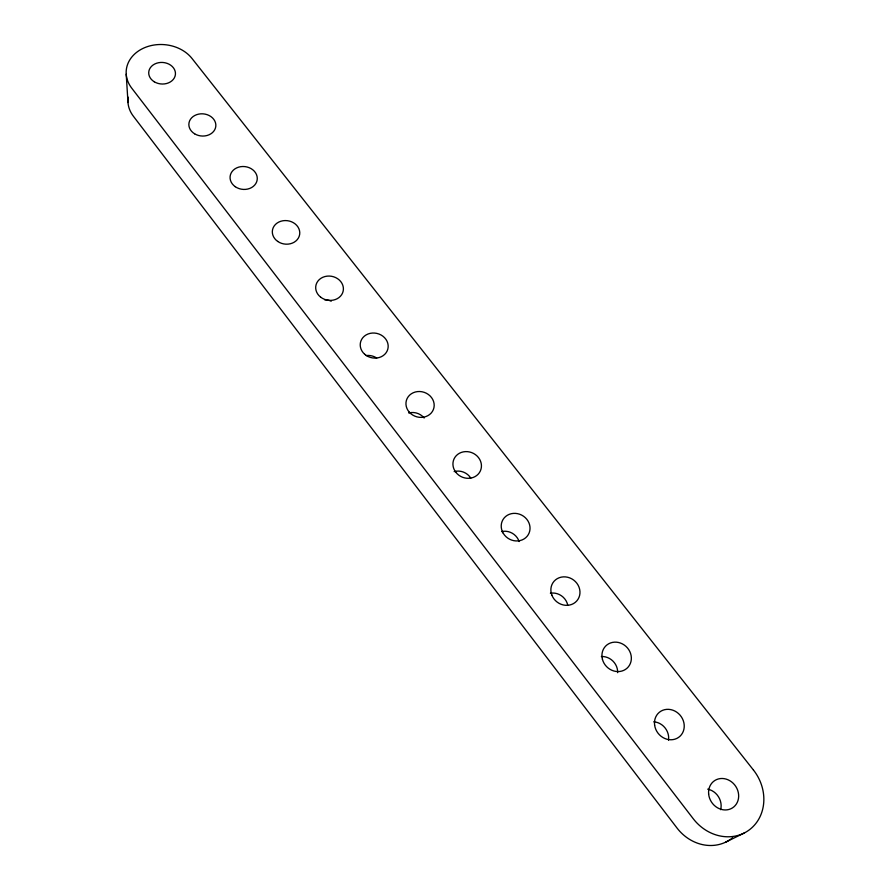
<?xml version="1.0" encoding="UTF-8"?>
<svg xmlns="http://www.w3.org/2000/svg" width="890" height="890" viewBox="0 0 890 890"><rect width="100%" height="100%" fill="white"/><g stroke="black" fill="none" stroke-linecap="round" stroke-linejoin="round"><path stroke-width="1.33" d="M725.561 842.207L744.518 832.873M126.213 74.215L127.993 102.528M729.722 839.871A42.264 37.625 56.9 0 1 677.001 828L133.344 116.189A34.877 28.391 4.1 0 1 128.216 97.177M732.592 837.746A42.264 37.625 56.9 0 1 730.701 839.203M707.695 789.163A15.775 14.04 56.8 0 1 720.644 809.678M653.783 721.812A15.319 13.862 52.2 0 1 668.512 740.202M601.362 656.531A14.919 13.65 46.1 0 1 617.649 672.673M550.376 593.218A14.574 13.417 38.7 0 1 567.776 605.289M501.615 531.575A14.273 13.139 30.9 0 1 519.115 541.543M454.145 471.6A14.04 12.838 23.8 0 1 470.766 478.097M408.733 412.982A13.839 12.516 18.1 0 1 424.152 418.011M366.135 355.555A13.673 12.182 13.8 0 1 376.67 358.036M324.683 299.819A13.517 11.848 10.6 0 1 331.236 301.176M753.452 770.039L192.006 58.473A35.867 28.914 4.4 0 0 142.611 48.594A35.867 28.914 4.4 0 0 131.72 88.143L693.232 818.722A43.666 38.693 55.9 0 0 750.348 829.057A43.666 38.693 55.9 0 0 753.452 770.039M708.64 793.991A16.298 14.44 55.9 0 0 732.392 807.953A16.298 14.44 55.9 0 0 729.822 780.697A16.298 14.44 55.9 0 0 708.64 793.991M654.628 725.194A15.82 14.24 51.2 0 0 678.592 737.387A15.82 14.24 51.2 0 0 674.843 711.043A15.82 14.24 51.2 0 0 654.628 725.194M602.408 659.245A15.397 14.018 45.2 0 0 626.994 668.256A15.397 14.018 45.2 0 0 620.53 643.081A15.397 14.018 45.2 0 0 602.408 659.245M551.833 595.065A15.03 13.762 37.9 0 0 576.753 600.961A15.03 13.762 37.9 0 0 567.687 577.254A15.03 13.762 37.9 0 0 551.833 595.065M503.273 533.332A14.718 13.472 30.4 0 0 528.237 534.745A14.718 13.472 30.4 0 0 515.355 513.374A14.718 13.472 30.4 0 0 503.273 533.332M455.869 472.334A14.474 13.15 23.6 0 0 480.366 470.932A14.474 13.15 23.6 0 0 465.325 451.619A14.474 13.15 23.6 0 0 455.869 472.334M409.3 412.192A14.262 12.805 18.1 0 0 433.363 409.589A14.262 12.805 18.1 0 0 417.532 391.589A14.262 12.805 18.1 0 0 409.3 412.192M364.622 354.209A14.084 12.46 13.9 0 0 387.818 349.136A14.084 12.46 13.9 0 0 370.151 333.361A14.084 12.46 13.9 0 0 364.622 354.209M320.578 297.093A13.917 12.104 10.8 0 0 343.184 291.019A13.917 12.104 10.8 0 0 324.872 276.567A13.917 12.104 10.8 0 0 320.578 297.093M277.702 241.424A13.773 11.77 8.5 0 0 299.663 234.437A13.773 11.77 8.5 0 0 280.762 221.276A13.773 11.77 8.5 0 0 277.702 241.424M235.272 186.7A13.639 11.437 6.8 0 0 257.143 180.047A13.639 11.437 6.8 0 0 238.576 167.164A13.639 11.437 6.8 0 0 235.272 186.7M194.61 133.8A13.517 11.103 5.4 0 0 215.803 126.336A13.517 11.103 5.4 0 0 196.679 114.665A13.517 11.103 5.4 0 0 194.61 133.8M154.282 81.791A13.394 10.791 4.4 0 0 175.397 74.66A13.394 10.791 4.4 0 0 156.584 63.235A13.394 10.791 4.4 0 0 154.282 81.791"/></g></svg>
